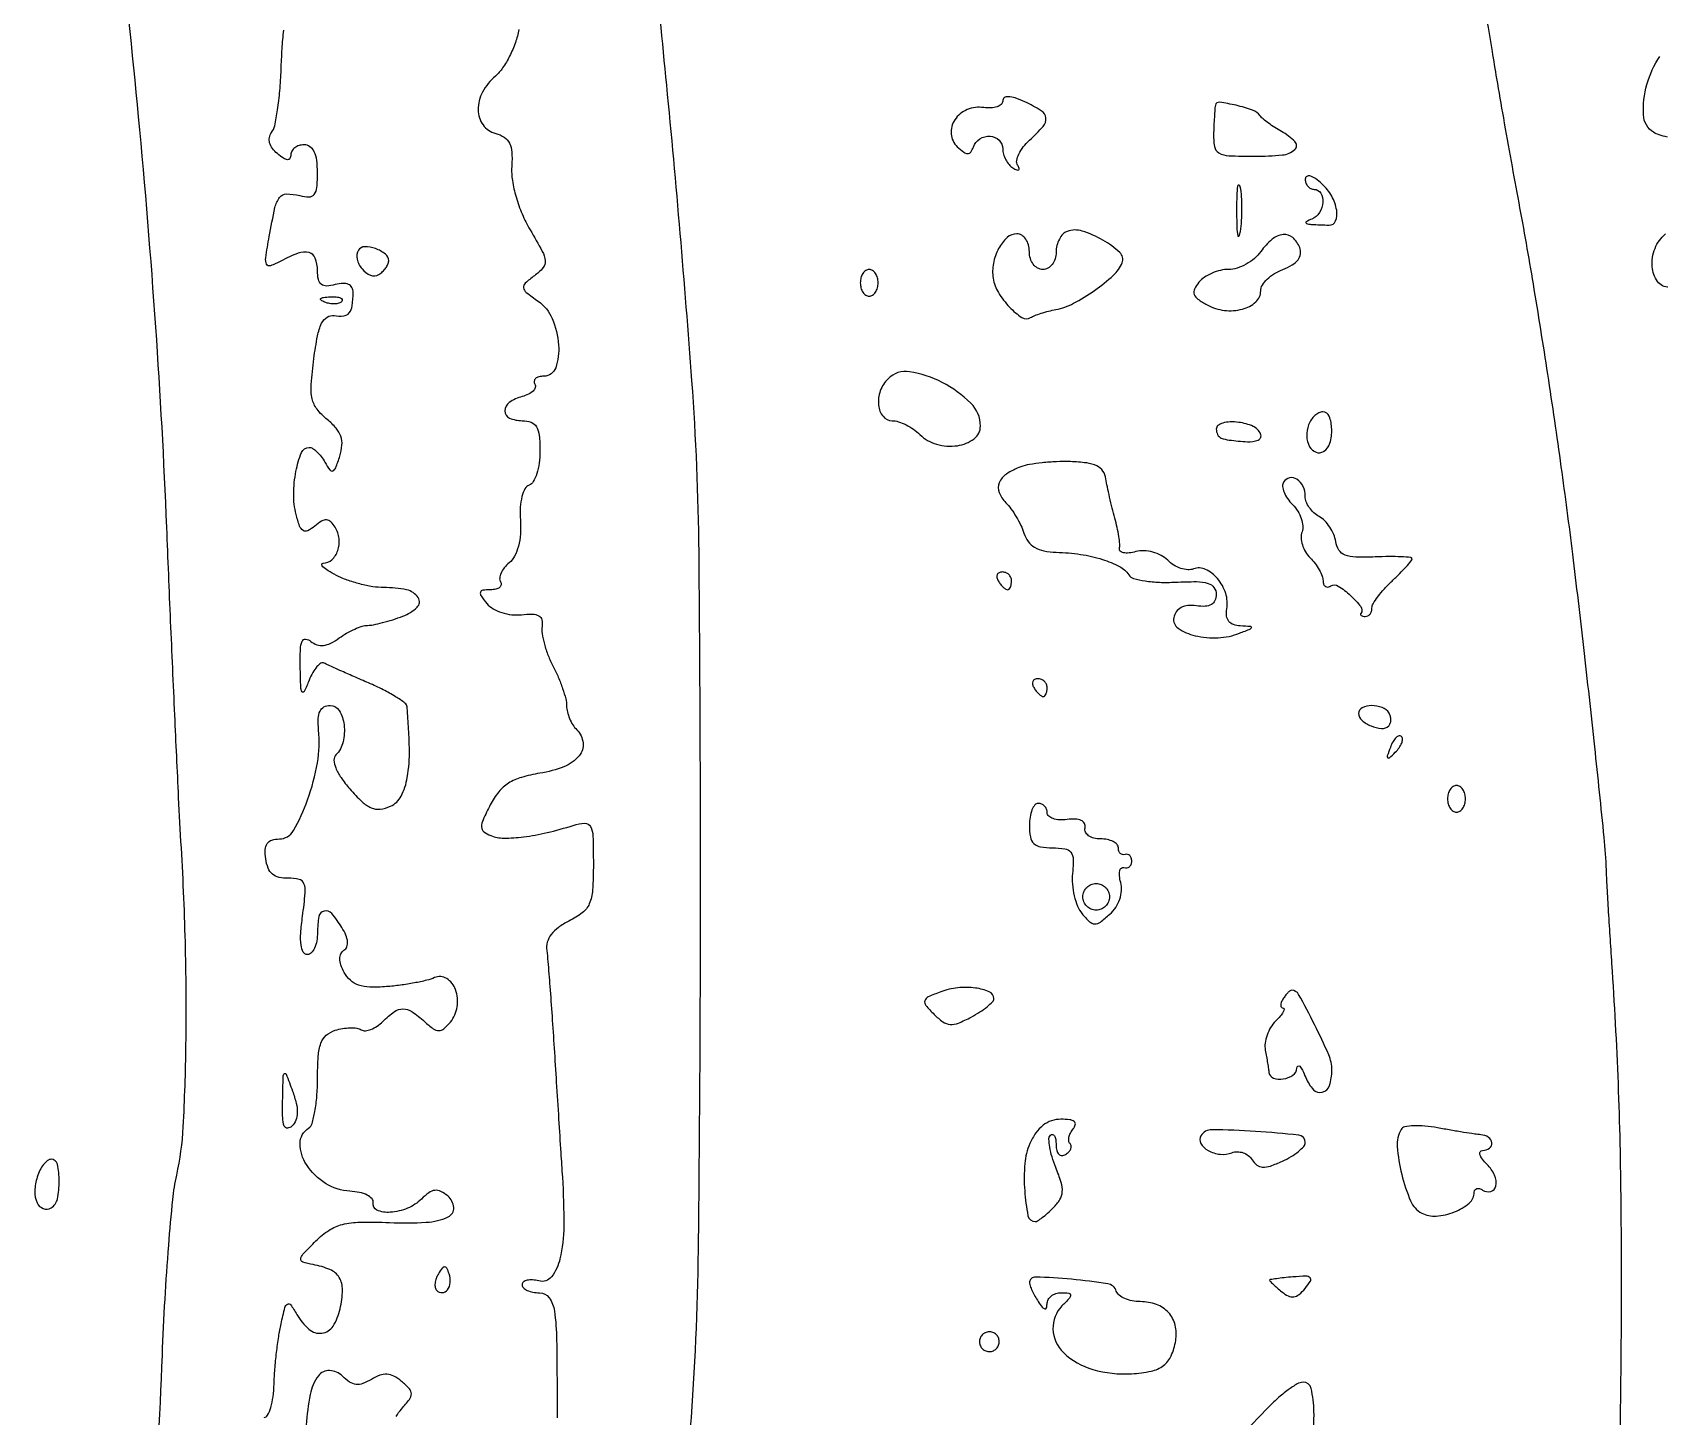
# Model space of a CAD drawing. Extents: x 0 to 5034, y 0 to 2560.
# Drawn here: x 1904 to 2086.8, y 1487.1 to 1642.6 of the extents above; entities that cross this region are included whole.
import ezdxf

# ---------------------------------------------------------------- set-up
doc = ezdxf.new("R2010")
doc.units = 0

msp = doc.modelspace()

# ---------------------------------------------------------------- linework, layer by layer
for points in [[(1913.51562, 1655.073649, -0.006388), (1915.862604, 1633.153025, -0.006203), (1917.79318, 1609.511379, -0.007224), (1919.024124, 1587, 0.000665), (1919.46159, 1576.467188, 0.000659), (1919.928251, 1565.90625, 0.000646), (1920.360594, 1556.668904, 0.002568), (1920.662448, 1551, -0.008496), (1921.129203, 1539.716133, -0.009609), (1921.18483, 1528.877339, -0.009517), (1920.878973, 1519.645898, -0.041179), (1920.144273, 1514.215056, 0.029092), (1919.706929, 1511.480889, 0.005205), (1919.242091, 1506.331923, 0.005606), (1918.827421, 1500.279952, 0.005037), (1918.531257, 1494, -0.008784), (1917.370693, 1472.77293, -0.006511)], [(2065.020261, 1654.811534, -0.024439), (2067.994582, 1640.5, 0.003404), (2068.49529, 1637.452577, 0.001158), (2069.263227, 1633.03125, 0.001151), (2070.134038, 1628.151374, 0.001325), (2070.987862, 1623.5, -0.004689), (2072.600233, 1614.370835, -0.003437), (2074.224335, 1604.214132, -0.003387), (2075.739942, 1593.828745, -0.00402), (2077.025919, 1584, -0.002184), (2078.263965, 1573.529183, -0.001796), (2079.496545, 1562.341553, -0.001172), (2080.556721, 1552.164205, -0.016485), (2080.808063, 1548.5, 0.004716), (2080.881383, 1546.870002, 0.001144), (2081.034094, 1544.178125, 0.001173), (2081.223557, 1541.091406, 0.001167), (2081.427831, 1538, -0.01498), (2082.463547, 1511.012086, -0.007936), (2082.213434, 1477.529705, -0.007929)], [(1976.590143, 1468.722776, 0.003654), (1978.01536, 1487, 0.01499), (1978.829505, 1507.074029, 0.002506), (1979.043329, 1545.634412, 0.002441), (1978.875639, 1584.201099, 0.016053), (1978.07749, 1603.5, 0.002906), (1976.763117, 1620.050305, 0.002845), (1975.247722, 1636.702451, 0.002935), (1973.72433, 1651.539965, 0.00803)], [(1930, 1487, 0.280787), (1930.394177, 1487.240305, 0.046539), (1930.741005, 1488.101562, 0.039443), (1931.000461, 1489.313059, 0.025152), (1931.118315, 1490.75, -0.012458), (1931.211822, 1492.404586, -0.008495), (1931.396848, 1494.279687, -0.008565), (1931.637177, 1496.083203, -0.017035), (1931.90037, 1497.5, -0.007564), (1932.335892, 1499.33633, -0.19667), (1932.632495, 1499.737725, -0.397868), (1932.985609, 1499.661981, -0.020206), (1933.669668, 1498.575132, 0.082284), (1935.03801, 1496.902096, 0.215166), (1936.489283, 1496.457645, 0.223273), (1937.743069, 1497.254274, 0.087528), (1938.543017, 1499.195855, 0.046555), (1938.806236, 1501.322251, 0.145504), (1938.441103, 1502.701126, 0.156225), (1937.403669, 1503.598268, 0.056226), (1935.511484, 1504.164419, -0.028131), (1934.34258, 1504.443836, -0.364648), (1934.114637, 1504.79131, -0.161169), (1934.363903, 1505.323077, -0.006868), (1935.829445, 1506.829445, -0.052152), (1937.307661, 1508.027729, -0.083262), (1938.79495, 1508.675632, -0.057447), (1940.781769, 1508.935239, -0.013989), (1944.092808, 1508.892808, 0.023699), (1948.221598, 1508.920054, 0.093568), (1950.678719, 1509.522862, 0.311083), (1951.310186, 1510.575265, 0.206701), (1950.648328, 1511.876899, 0.057431), (1949.859307, 1512.391574, 0.145511), (1949.19175, 1512.509092, 0.12821), (1948.513747, 1512.246302, 0.040172), (1947.677375, 1511.534517, -0.099636), (1946.127113, 1510.50374, -0.078376), (1944.159749, 1510.039497, -0.119875), (1942.683272, 1510.282789, -0.3615), (1942.25, 1511.125061, 0.248536), (1942.128392, 1511.566965, 0.089344), (1941.58696, 1511.967428, 0.062422), (1940.718605, 1512.268687, 0.038117), (1939.641778, 1512.41282, -0.126442), (1936.914071, 1513.281803, -0.108165), (1934.755107, 1515.398248, -0.144994), (1934.041585, 1517.773097, -0.260971), (1935, 1519.5, 0.186616), (1935.389795, 1520.014634, 0.024786), (1935.70625, 1521.368105, 0.025949), (1935.926987, 1523.079995, 0.01909), (1936, 1524.991629, -0.015524), (1936.080375, 1527.57975, -0.071351), (1936.384551, 1529.045992, -0.126598), (1936.989123, 1529.931843, -0.103553), (1937.991051, 1530.49716, -0.035816), (1938.821472, 1530.696623, -0.036065), (1939.669928, 1530.774928, -0.03848), (1940.415919, 1530.732369, -0.105303), (1940.910432, 1530.555356, 0.162729), (1941.376175, 1530.445842, 0.068797), (1942.009389, 1530.593478, 0.057899), (1942.701868, 1530.955847, 0.04694), (1943.347952, 1531.490809, -0.039226), (1944.637893, 1532.59281, -0.159329), (1945.607787, 1532.90625, -0.150397), (1946.609057, 1532.594344, -0.033769), (1948.027877, 1531.474772, 0.02553), (1949.017234, 1530.667301, 0.155481), (1949.635281, 1530.45907, 0.186135), (1950.198239, 1530.665572, 0.03963), (1950.939236, 1531.426784, 0.137139), (1951.701465, 1533.13296, 0.123154), (1951.512498, 1535.064794, 0.166803), (1950.518011, 1536.311981, 0.250156), (1949.159658, 1536.416563, -0.043578), (1948.273193, 1536.116576, -0.013293), (1946.887622, 1535.817446, -0.013198), (1945.31092, 1535.563567, -0.014053), (1943.75565, 1535.399425, -0.026064), (1941.883011, 1535.35273, -0.07429), (1940.602328, 1535.579817, -0.103176), (1939.692989, 1536.111912, -0.086301), (1939.002946, 1536.994495, -0.038289), (1938.627547, 1537.846865, -0.082141), (1938.503259, 1538.552282, -0.116597), (1938.626318, 1539.098335, -0.141793), (1938.976817, 1539.485672, 0.163974), (1939.30093, 1539.876648, 0.115441), (1939.379699, 1540.44696, 0.078819), (1939.192141, 1541.181712, 0.037769), (1938.738975, 1542.04636, 0.037798), (1937.593566, 1543.60482, 0.270932), (1936.745016, 1543.897622, 0.308609), (1936.159307, 1543.299881, 0.044169), (1936, 1541.5, -0.043492), (1935.916596, 1540.542955, -0.06324), (1935.666322, 1539.734375, -0.082921), (1935.298293, 1539.187019, -0.206196), (1934.864076, 1539, -0.279138), (1934.404784, 1539.27808, -0.089493), (1934.156395, 1540.071356, -0.048969), (1934.120533, 1541.39549, -0.01636), (1934.320927, 1543.324765, 0.010535), (1934.62232, 1545.930635, 0.114759), (1934.481661, 1546.97059, 0.250042), (1933.925471, 1547.456248, 0.065502), (1932.706851, 1547.574765, -0.065197), (1931.683251, 1547.673689, -0.121668), (1930.944621, 1548.047681, -0.119216), (1930.455597, 1548.728869, -0.061138), (1930.180449, 1549.75, -0.046033), (1930.128371, 1550.8103, -0.139587), (1930.353616, 1551.489303, -0.169092), (1930.868563, 1551.871179, -0.075915), (1931.712134, 1552, 0.270792), (1933.304335, 1552.930544, 0.041855), (1934.888623, 1556.391055, 0.04349), (1935.990022, 1560.552237, 0.067936), (1936.1238, 1564.25, -0.03295), (1936.080882, 1565.52592, -0.102756), (1936.281699, 1566.35716, -0.161464), (1936.729865, 1566.826799, -0.122768), (1937.424634, 1567, -0.265701), (1938.44726, 1566.415295, -0.104454), (1938.98259, 1564.820413, -0.087683), (1938.868509, 1562.896697, -0.136041), (1938.069564, 1561.45, 0.213245), (1937.851289, 1560.860824, 0.080634), (1938.052809, 1559.985661, 0.054998), (1938.648791, 1558.887232, 0.026692), (1939.62989, 1557.624104, 0.023438), (1941.008283, 1556.175665, 0.090465), (1942.040517, 1555.495144, 0.131171), (1943.031679, 1555.353878, 0.075246), (1944.203183, 1555.677459, 0.171316), (1945.401988, 1556.81467, 0.076829), (1946.092438, 1558.90471, 0.047017), (1946.323099, 1562.114192, 0.015447), (1946.071429, 1566.84831, 0.21773), (1945.832957, 1567.271881, 0.018598), (1944.772545, 1567.985063, 0.021917), (1943.383399, 1568.764005, 0.015146), (1941.75, 1569.526864, -0.001493), (1940.067491, 1570.257394, -0.00193), (1938.52776, 1570.938499, -0.001459), (1937.241228, 1571.518058, -0.017119), (1936.748756, 1571.762302, 0.271871), (1936.393333, 1571.749405, 0.071382), (1935.943425, 1571.362932, 0.05228), (1935.475043, 1570.698609, 0.032122), (1935.062142, 1569.833748, -0.01386), (1934.51051, 1568.560777, -0.589018), (1934.273494, 1568.544265, -0.137093), (1934.11836, 1569.040057, -0.003599), (1934.063386, 1571.372445, -0.012374), (1934.079644, 1573.312487, -0.091357), (1934.276558, 1574.21276, -0.328368), (1934.669729, 1574.447745, -0.150336), (1935.252835, 1574.205129, 0.09123), (1935.938799, 1573.820737, 0.112111), (1936.666984, 1573.743611, 0.08884), (1937.484289, 1573.991945, 0.039815), (1938.443964, 1574.582684, -0.027199), (1939.277396, 1575.12514, -0.025899), (1940.178243, 1575.583663, -0.026825), (1941.015854, 1575.904109, -0.078097), (1941.62603, 1576, 0.050481), (1942.281405, 1576.066337, 0.013421), (1943.305775, 1576.304666, 0.01347), (1944.462104, 1576.640145, 0.013503), (1945.59774, 1577.037161, 0.097671), (1947.191299, 1578.031908, 0.367194), (1947.315483, 1579.114527, 0.197073), (1946.015571, 1579.988707, 0.05076), (1943.448369, 1580.25, -0.040084), (1942.223967, 1580.348317, -0.022844), (1940.769728, 1580.652097, -0.022697), (1939.324644, 1581.094364, -0.034649), (1938.123369, 1581.618839, -0.016596), (1937.188226, 1582.146982, -0.050346), (1936.606374, 1582.587392, -0.212879), (1936.495387, 1582.847877, -0.407755), (1936.643011, 1582.993839, 0.187038), (1937.622242, 1583.379509, 0.126882), (1938.279802, 1584.397791, 0.108215), (1938.423004, 1585.751702, 0.111296), (1937.983695, 1587.026382, 0.058905), (1937.497369, 1587.638661, 0.183045), (1937.024021, 1587.849927, 0.151687), (1936.468574, 1587.712016, 0.037087), (1935.691369, 1587.158822, -0.054609), (1934.90368, 1586.638674, -0.264613), (1934.388302, 1586.660778, -0.170125), (1933.989557, 1587.160436, -0.022657), (1933.596101, 1588.473124, -0.0637), (1933.324082, 1590.754452, -0.045876), (1933.580967, 1593.308595, -0.046475), (1934.197754, 1595.415331, -0.307448), (1935.058718, 1596, -0.143819), (1935.446423, 1595.886126, -0.045567), (1935.926675, 1595.511525, -0.041192), (1936.413006, 1594.973478, -0.035618), (1936.831222, 1594.337106, 0.027287), (1937.382821, 1593.466539, 0.348347), (1937.730014, 1593.366302, 0.208892), (1938.048672, 1593.695192, 0.012602), (1938.507945, 1595.025032, 0.055948), (1938.75053, 1596.249698, 0.104692), (1938.625286, 1597.247601, 0.096731), (1938.094753, 1598.160719, 0.04276), (1937.085185, 1599.132105, -0.057215), (1935.947041, 1600.292232, -0.112221), (1935.401216, 1601.457611, -0.072652), (1935.288979, 1603.070683, -0.014077), (1935.592306, 1605.98431, -0.014066), (1936.002317, 1608.524743, -0.063968), (1936.466843, 1609.945957, -0.138977), (1937.075011, 1610.639571, -0.187806), (1937.884154, 1610.806517, 0.068388), (1938.942449, 1610.773428, 0.198126), (1939.574133, 1611.115647, 0.141544), (1939.909242, 1611.904081, 0.030179), (1940, 1613.40638, 0.121219), (1939.861786, 1613.968104, 0.169691), (1939.487449, 1614.318305, 0.120594), (1938.863891, 1614.429127, 0.047946), (1938, 1614.289749, -0.050807), (1937.017416, 1614.136971, -0.183395), (1936.42445, 1614.326936, -0.178606), (1936.097375, 1614.867031, -0.047795), (1936, 1615.883369, 0.088063), (1935.756501, 1617.255172, 0.247363), (1935.055064, 1617.888557, 0.153514), (1933.833561, 1617.821087, 0.032904), (1931.876551, 1616.933932, -0.03483), (1930.71233, 1616.411555, -0.387999), (1930.280175, 1616.588236, -0.149322), (1930.176581, 1617.292702, -0.007048), (1930.573631, 1619.683932, -0.00871), (1931.220663, 1622.941737, -0.106978), (1931.742239, 1624.089221, -0.239399), (1932.53748, 1624.484289, -0.061804), (1934.000996, 1624.289489, 0.06306), (1935.049526, 1624.152594, 0.233635), (1935.631583, 1624.437477, 0.144002), (1935.928941, 1625.202873, 0.021133), (1936, 1626.883369, 0.03136), (1935.912883, 1628.270969, 0.080968), (1935.629678, 1629.230561, 0.127551), (1935.154333, 1629.792285, 0.154913), (1934.5, 1630, 0.073201), (1933.926827, 1629.915635, 0.087756), (1933.440625, 1629.670282, 0.100549), (1933.115597, 1629.305595, 0.132654), (1933, 1628.877555, -0.125715), (1932.896336, 1628.471771, -0.297887), (1932.63361, 1628.33112, -0.12687), (1932.181348, 1628.491051, -0.025113), (1931.487669, 1629.010234, -0.059458), (1930.92655, 1629.601439, -0.093999), (1930.621545, 1630.22793, -0.113119), (1930.596963, 1630.836947, -0.119291), (1930.842245, 1631.382679, 0.113451), (1931.19203, 1632.137539, 0.014336), (1931.514583, 1633.917, 0.01623), (1931.771947, 1636.084398, 0.01283), (1931.913697, 1638.441151, -0.007316), (1932.028281, 1640.775498, -0.009997), (1932.204229, 1642.873439, -0.007142)], [(1958.626077, 1642.968548, -0.040037), (1958.236442, 1641.49116, -0.031842), (1957.591585, 1639.972511, -0.032809), (1956.806663, 1638.635353, -0.066671), (1955.995687, 1637.728335, 0.092261), (1954.548756, 1635.934268, 0.125387), (1954.045854, 1633.924755, 0.15904), (1954.601032, 1632.247685, 0.17163), (1956.023065, 1631.283717, -0.080626), (1956.993967, 1630.853997, -0.136806), (1957.576677, 1630.191332, -0.09942), (1957.841071, 1629.160921, -0.030066), (1957.829497, 1627.537996, 0.056028), (1957.899036, 1625.98314, 0.031715), (1958.311108, 1624.140761, 0.030177), (1958.995071, 1622.230261, 0.032242), (1959.891448, 1620.459408, -0.009277), (1961.263571, 1618.032031, -0.100848), (1961.588608, 1616.96205, -0.203392), (1961.339281, 1616.176694, -0.057741), (1960.378535, 1615.287524, 0.02533), (1959.348016, 1614.450733, 0.250673), (1959.164649, 1613.943526, 0.191524), (1959.465537, 1613.421391, 0.014635), (1960.793519, 1612.432071, -0.141313), (1962.370387, 1610.478173, -0.080577), (1963.08963, 1607.506193, -0.101483), (1962.766687, 1604.949321, -0.321123), (1961.440983, 1604, 0.057279), (1960.88311, 1603.935881, 0.123316), (1960.500835, 1603.739646, 0.190626), (1960.351835, 1603.449499, 0.164268), (1960.429736, 1603.11369, -0.21724), (1960.477599, 1602.735052, -0.124503), (1960.232402, 1602.334963, -0.082294), (1959.710675, 1601.971073, -0.047293), (1958.988753, 1601.70731, 0.08714), (1957.549023, 1601.047683, 0.247763), (1957.053758, 1600.100051, 0.296777), (1957.581241, 1599.296954, 0.103531), (1959, 1599, -0.0866), (1959.998594, 1598.825737, -0.175693), (1960.603659, 1598.322917, -0.10922), (1960.916356, 1597.353456, -0.023613), (1961, 1595.583333, -0.033345), (1960.910686, 1594.245604, -0.043722), (1960.642692, 1593.05121, -0.050324), (1960.25203, 1592.149101, -0.18709), (1959.783634, 1591.761211, 0.192845), (1959.310638, 1591.360573, 0.061036), (1958.974036, 1590.479954, 0.048033), (1958.793882, 1589.264805, 0.029618), (1958.805491, 1587.818463, -0.034481), (1958.802872, 1586.268976, -0.047284), (1958.573841, 1584.894588, -0.05515), (1958.143081, 1583.783365, -0.099848), (1957.532868, 1583.027278, 0.050029), (1956.995426, 1582.481932, 0.063946), (1956.626809, 1581.881251, 0.077895), (1956.472915, 1581.319101, 0.167879), (1956.570027, 1580.886693, -0.181815), (1956.635918, 1580.551101, -0.18743), (1956.463128, 1580.260466, -0.113978), (1956.041889, 1580.063761, -0.052523), (1955.436572, 1580, 0.032299), (1954.572041, 1579.944095, 0.307179), (1954.308831, 1579.710804, 0.220095), (1954.38404, 1579.306139, 0.018923), (1955.041558, 1578.449926, 0.089272), (1955.725733, 1577.873653, 0.052471), (1956.706708, 1577.439006, 0.04995), (1957.822644, 1577.198331, 0.057092), (1958.914002, 1577.199926, -0.030832), (1960.149736, 1577.266568, -0.127242), (1960.867075, 1577.075055, -0.207072), (1961.208778, 1576.624078, -0.100651), (1961.237809, 1575.887805, 0.081001), (1961.238159, 1575.072267, 0.026906), (1961.495033, 1573.9009, 0.025977), (1961.924549, 1572.611777, 0.026794), (1962.481648, 1571.387805, -0.019394), (1963.058569, 1570.168452, -0.018685), (1963.547092, 1568.89298, -0.018986), (1963.892183, 1567.738437, -0.062206), (1963.993839, 1566.95, 0.060611), (1964.078855, 1566.27369, 0.038858), (1964.330945, 1565.522558, 0.038696), (1964.698568, 1564.814402, 0.057366), (1965.132783, 1564.267217, -0.17046), (1965.841115, 1562.792295, -0.206096), (1965.396169, 1561.335624, -0.124153), (1963.695704, 1560.119591, -0.053851), (1960.994213, 1559.383084, 0.030915), (1958.916839, 1558.917727, 0.070913), (1957.458489, 1558.259858, 0.081044), (1956.361352, 1557.283734, 0.051223), (1955.420975, 1555.847182, 0.012842), (1954.60131, 1554.157115, 0.110973), (1954.432031, 1553.342326, 0.22677), (1954.696326, 1552.811813, 0.074185), (1955.477302, 1552.370336, 0.091753), (1956.953696, 1552.096467, 0.031037), (1959.144618, 1552.231672, 0.027143), (1961.792851, 1552.707992, 0.018373), (1964.75, 1553.523142, -0.063482), (1966.04527, 1553.757397, -0.29454), (1966.67395, 1553.396809, -0.112097), (1966.951657, 1552.326651, -0.00766), (1967, 1549.171197, -0.015419), (1966.909657, 1546.242289, -0.086123), (1966.547657, 1544.720202, -0.127418), (1965.759558, 1543.702198, -0.050805), (1964.25, 1542.762039, 0.042492), (1963.069933, 1542.053982, 0.075099), (1962.2605, 1541.260765, 0.092419), (1961.828339, 1540.391313, 0.102705), (1961.760725, 1539.457473, -0.012741), (1961.891762, 1538.236764, -0.001402), (1962.112874, 1535.431258, -0.001712), (1962.355315, 1532.089529, -0.001383), (1962.593405, 1528.5, 0.000016), (1962.838117, 1524.651265, 0.000013), (1963.100513, 1520.528125, 0.000013), (1963.342417, 1516.730075, 0.000034), (1963.516558, 1514, -0.017475), (1963.675251, 1508.495482, -0.05418), (1963.251755, 1504.809044, -0.110917), (1962.299, 1502.803831, -0.29898), (1960.873057, 1502.322945, 0.043915), (1960.15551, 1502.444644, 0.074907), (1959.55021, 1502.402628, 0.112331), (1959.148636, 1502.212317, 0.230062), (1959, 1501.90638, 0.202744), (1959.146476, 1501.559995, 0.084181), (1959.573365, 1501.266249, 0.064319), (1960.204711, 1501.066603, 0.044482), (1960.951879, 1501, -0.244267), (1962.034141, 1500.43773, -0.118576), (1962.623133, 1498.947728, -0.032037), (1962.872302, 1495.69019, -0.002499), (1962.935943, 1486.960913, -0.005833)], [(2087.70038, 1630.877293, -0.02179), (2086.761814, 1631.127659, -0.06241), (2086.149053, 1631.40788, -0.248141), (2085.004981, 1633.357071, -0.079651), (2085.401391, 1636.799303, -0.079771), (2086.853066, 1639.941135, -0.249694)], [(2087.889873, 1614, -0.237719), (2086.591609, 1614.654213, -0.143583), (2085.984466, 1616.307048, -0.111999), (2086.30919, 1618.368299, -0.125338), (2087.48899, 1619.990862, 0.055531)], [(2066.39108, 1339.404517, -0.000002), (2065.006241, 1333.029467, -0.000002), (2063.623418, 1326.663945, -0.000004)], [(2322.927894, 1251.294968, 0.000022), (2409.49966, 1250.401181, 0.000401)], [(1944.841817, 1487.08635, -0.060234), (1945.443111, 1487.937138, 0.02185), (1946.340608, 1489.020437, 0.163402), (1946.550289, 1489.644309, 0.19035), (1946.324268, 1490.216989, 0.031502), (1945.444027, 1491.046453, 0.050851), (1944.576996, 1491.628373, 0.106523), (1943.799618, 1491.849597, 0.106086), (1942.998006, 1491.731412, 0.050163), (1942.055923, 1491.266997, -0.049452), (1941.110933, 1490.799481, -0.118264), (1940.339675, 1490.702438, -0.118988), (1939.611312, 1490.965946, -0.050394), (1938.801222, 1491.62735, 0.186214), (1937.363292, 1492.264644, 0.250696), (1936.099293, 1491.666035, 0.110929), (1935.173051, 1489.571039, 0.034511), (1934.736879, 1486.136908, -0.037429)]]:
    msp.add_lwpolyline(points, format="xyb")
for points in [[(2013, 1634.915703, -0.212074), (2012.834531, 1634.543128, -0.101675), (2012.374322, 1634.272103, -0.072712), (2011.685576, 1634.143632, -0.046304), (2010.870033, 1634.187142, 0.135944), (2009.021064, 1633.955954, 0.146801), (2007.618378, 1632.807339, 0.17088), (2007.204315, 1631.216601, 0.184569), (2007.897476, 1629.777524, 0.026326), (2008.615389, 1629.1676, 0.160459), (2009.06945, 1629.010344, 0.248213), (2009.412863, 1629.185389, 0.065434), (2009.708333, 1629.75, -0.163827), (2010.442596, 1630.665063, -0.158244), (2011.592047, 1630.965838, -0.180597), (2012.592827, 1630.524551, -0.202231), (2013, 1629.559017, 0.070406), (2013.085489, 1628.954911, 0.052739), (2013.339137, 1628.331725, 0.05336), (2013.712731, 1627.783928, 0.078175), (2014.154508, 1627.404508, 0.030694), (2014.582983, 1627.17475, 0.245149), (2014.799844, 1627.185598, 0.366784), (2014.857379, 1627.349866, 0.046879), (2014.67809, 1627.711845, -0.184766), (2014.578984, 1628.232317, -0.067448), (2014.81307, 1628.95824, -0.055353), (2015.313634, 1629.761594, -0.041877), (2016.023581, 1630.521341, 0.027676), (2017.559708, 1632.074472, 0.214662), (2017.855513, 1633.025174, 0.228128), (2017.333197, 1633.840351, 0.031224), (2015.5, 1634.818046, 0.022011), (2014.387662, 1635.266864, 0.075255), (2013.623586, 1635.413232, 0.170364), (2013.182657, 1635.277588, 0.238066)], [(2036.9, 1634.442582, 0.036599), (2036.856095, 1634.150201, 0.002789), (2036.8, 1633.353669, 0.003824), (2036.745598, 1632.401651, 0.002904), (2036.7, 1631.357143, 0.050695), (2036.79755, 1629.822564, 0.224808), (2037.299712, 1629.099544, 0.119982), (2038.40789, 1628.777688, 0.01096), (2041.3, 1628.714286, 0.023274), (2044.440907, 1628.860567, 0.16415), (2045.818658, 1629.473318, 0.425271), (2045.838867, 1630.362638, 0.072267), (2044.327221, 1631.5, -0.017194), (2043.585635, 1631.93964, -0.01668), (2042.868282, 1632.433444, -0.016847), (2042.267352, 1632.909461, -0.057348), (2041.926505, 1633.273426, 0.148834), (2041.083197, 1633.897719, 0.028314), (2039.229152, 1634.441204, 0.024344), (2037.380325, 1634.777362, 0.387794)], [(2039.286014, 1622.5, 0.006817), (2039.315278, 1620.711719, 0.040183), (2039.418418, 1619.780601, 0.720633), (2039.561388, 1619.761725, 0.075924), (2039.717581, 1620.26375, 0.022548), (2039.846293, 1621.485188, 0.015659), (2039.885962, 1622.872547, 0.015827), (2039.839977, 1624.209518, 0.031163), (2039.703931, 1625.26375, 0.248898), (2039.549185, 1625.455688, 0.49082), (2039.403147, 1625.374351, 0.030832), (2039.307632, 1624.29708, 0.00738)], [(2047, 1626.154988, 0.085274), (2047.075772, 1625.713934, 0.093604), (2047.29375, 1625.339278, 0.100386), (2047.618549, 1625.088709, 0.114747), (2048, 1625, -0.266094), (2048.733868, 1624.579683, -0.152487), (2048.971334, 1623.555724, -0.118456), (2048.593481, 1622.378475, -0.161605), (2047.75, 1621.662281, 0.037327), (2047.11477, 1621.349021, 0.636314), (2047.131506, 1621.174048, 0.072663), (2047.67865, 1621.064857, 0.002982), (2049.687328, 1620.972506, 0.319487), (2050.408809, 1621.443647, 0.13643), (2050.533325, 1622.652503, 0.085498), (2049.971294, 1624.245766, 0.081561), (2048.901811, 1625.58886, 0.028157), (2048.137177, 1626.20626, 0.083604), (2047.534192, 1626.502119, 0.213543), (2047.166721, 1626.453538, 0.260298)], [(2020.25, 1620.279461, 0.118659), (2019.771803, 1619.966828, 0.06734), (2019.367188, 1619.401363, 0.06122), (2019.093168, 1618.682793, 0.060581), (2019, 1617.916667, -0.076722), (2018.886976, 1617.184424, -0.089679), (2018.559375, 1616.563021, -0.100762), (2018.07205, 1616.14761, -0.12694), (2017.5, 1616, -0.130775), (2016.924246, 1616.153209, -0.10214), (2016.4375, 1616.583333, -0.08892), (2016.111864, 1617.230589, -0.072314), (2016, 1618, 0.067898), (2015.895707, 1618.764468, 0.0845), (2015.590803, 1619.4125, 0.09971), (2015.1382, 1619.845839, 0.14217), (2014.606989, 1620, 0.185718), (2013.500714, 1619.57441, 0.086495), (2012.538815, 1618.344516, 0.076206), (2011.951943, 1616.68043, 0.087917), (2011.932535, 1615, 0.095036), (2012.521495, 1613.403098, 0.054243), (2013.772163, 1611.76208, 0.057087), (2015.166411, 1610.594499, 0.292073), (2016.129888, 1610.580275, -0.045993), (2016.594108, 1610.811229, -0.014674), (2017.322086, 1611.069059, -0.014506), (2018.154036, 1611.31012, -0.015693), (2018.977134, 1611.495596, 0.073814), (2020.955103, 1612.189972, 0.032221), (2023.333407, 1613.646144, 0.031172), (2025.439691, 1615.336009, 0.11147), (2026.42309, 1616.742114, 0.313792), (2026.163376, 1617.904405, 0.055678), (2024.261453, 1619.295768, 0.053712), (2021.945033, 1620.31091, 0.163565)], [(2042, 1618, -0.062136), (2041.289046, 1617.234751, -0.047724), (2040.348369, 1616.5875, -0.048824), (2039.333108, 1616.146566, -0.078198), (2038.401685, 1616, 0.057557), (2037.488777, 1615.894562, 0.04358), (2036.529764, 1615.579861, 0.044563), (2035.66979, 1615.117564, 0.074074), (2035.057878, 1614.569739, 0.060831), (2034.559555, 1613.794355, 0.201059), (2034.528125, 1613.200446, 0.153087), (2034.941094, 1612.65469, 0.031964), (2035.973206, 1612.01434, 0.09292), (2037.915838, 1611.400429, 0.094488), (2039.936867, 1611.53733, 0.118427), (2041.439411, 1612.342259, 0.213988), (2042, 1613.592139, -0.140344), (2042.179464, 1614.218915, -0.061104), (2042.728764, 1614.898477, -0.053697), (2043.53186, 1615.523901, -0.047798), (2044.4809, 1615.992738, 0.042579), (2045.533709, 1616.499264, 0.096389), (2046.192317, 1617.083607, 0.132882), (2046.462114, 1617.74244, 0.123337), (2046.373911, 1618.467987, 0.122301), (2045.59365, 1619.584841, 0.209014), (2044.527323, 1619.921138, 0.150729), (2043.276713, 1619.383826, 0.060392)], [(1940.598008, 1618.15858, 0.201697), (1940.441329, 1617.159267, 0.114471), (1941.005503, 1616.04994, 0.122857), (1941.966627, 1615.352292, 0.238621), (1942.888197, 1615.430902, 0.049254), (1943.313504, 1615.755568, 0.047334), (1943.673408, 1616.161175, 0.051076), (1943.919942, 1616.582804, 0.107169), (1944, 1616.952028, 0.230399), (1943.624228, 1617.724222, 0.081225), (1942.515848, 1618.333933, 0.083886), (1941.299679, 1618.547006, 0.261551)], [(1997, 1614.5, 0.064853), (1997.074694, 1613.926543, 0.082425), (1997.29375, 1613.440625, 0.098894), (1997.618646, 1613.115568, 0.148195), (1998, 1613, 0.148195), (1998.381354, 1613.115568, 0.098894), (1998.70625, 1613.440625, 0.082425), (1998.925306, 1613.926543, 0.064853), (1999, 1614.5, 0.064853), (1998.925306, 1615.073457, 0.082425), (1998.70625, 1615.559375, 0.098894), (1998.381354, 1615.884432, 0.148195), (1998, 1616, 0.148195), (1997.618646, 1615.884432, 0.098894), (1997.29375, 1615.559375, 0.082425), (1997.074694, 1615.073457, 0.064853)], [(1938.729167, 1612.395833, -0.126455), (1938.402231, 1612.202593, -0.060344), (1937.916927, 1612.123424, -0.05415), (1937.359369, 1612.160852, -0.051402), (1936.8125, 1612.316886, -0.054073), (1936.395823, 1612.538436, -0.470617), (1936.37858, 1612.720685, -0.168741), (1936.670344, 1612.862007, -0.018894), (1937.416667, 1612.921053, -0.028489), (1938.112848, 1612.910055, -0.077125), (1938.592839, 1612.799335, -0.208169), (1938.77538, 1612.614691, -0.296942)], [(2000.119558, 1603.719558, 0.110274), (1999.248946, 1602.348455, 0.110833), (1999.046308, 1600.739863, 0.145222), (1999.550198, 1599.492359, 0.228478), (2000.571429, 1599, -0.07732), (2001.28531, 1598.888942, -0.038215), (2002.137823, 1598.543427, -0.036757), (2002.986488, 1598.04054, -0.044275), (2003.697148, 1597.445709, 0.128675), (2005.569212, 1596.350208, 0.103299), (2007.905911, 1596.191908, 0.126246), (2009.782245, 1596.961845, 0.236846), (2010.5, 1598.392079, 0.200436), (2009.422077, 1600.973004, 0.076491), (2006.204212, 1603.303729, 0.079049), (2002.539155, 1604.503661, 0.240488)], [(2047.380002, 1598.547887, 0.100184), (2047.163248, 1597.259729, 0.120341), (2047.49314, 1596.07935, 0.176755), (2048.21606, 1595.45943, 0.232172), (2049.069098, 1595.542705, 0.186684), (2049.76998, 1596.468308, 0.075524), (2049.975846, 1598.065033, 0.085728), (2049.694532, 1599.500073, 0.31103), (2048.968615, 1600, 0.120935), (2048.532835, 1599.893033, 0.064874), (2048.076514, 1599.573442, 0.058696), (2047.669859, 1599.103191, 0.057397)], [(2037, 1598.066422, 0.119629), (2037.153032, 1597.435967, 0.177808), (2037.567274, 1597.055744, 0.069148), (2038.447789, 1596.82848, 0.007844), (2040.5, 1596.625, 0.125287), (2041.721121, 1596.829758, 0.414473), (2041.986537, 1597.514989, 0.185376), (2041.13941, 1598.366379, 0.074374), (2039.531089, 1598.816422, 0.039814), (2038.561617, 1598.859867, 0.063402), (2037.743507, 1598.726634, 0.088849), (2037.19185, 1598.449661, 0.236322)], [(2015.037907, 1593.820078, 0.056305), (2013.427023, 1593.006566, 0.150223), (2012.614152, 1592.026554, 0.19484), (2012.603927, 1590.935165, 0.102838), (2013.358877, 1589.78398, -0.040133), (2013.933774, 1589.108564, -0.022695), (2014.522855, 1588.208595, -0.022535), (2015.037814, 1587.241114, -0.034197), (2015.38733, 1586.354993, 0.083314), (2015.863564, 1585.425703, 0.100194), (2016.593106, 1584.771171, 0.083763), (2017.628385, 1584.376283, 0.042234), (2019.021008, 1584.218466, -0.030124), (2021.745466, 1583.976296, -0.038385), (2024.203254, 1583.412176, -0.04323), (2026.137067, 1582.620089, -0.13216), (2027.176844, 1581.67457, 0.183722), (2027.711762, 1581.278492, 0.029806), (2028.99823, 1580.998402, 0.029504), (2030.626116, 1580.841993, 0.022132), (2032.426844, 1580.855429, -0.013984), (2034.786096, 1580.911477, -0.071948), (2036.076195, 1580.719319, -0.160487), (2036.743718, 1580.253004, -0.16209), (2037, 1579.483219, -0.104208), (2036.855476, 1578.797306, -0.158322), (2036.452833, 1578.346813, -0.119905), (2035.765635, 1578.142703, -0.047466), (2034.77465, 1578.187142, 0.05543), (2033.805633, 1578.21518, 0.098994), (2033.042225, 1577.996348, 0.119106), (2032.513584, 1577.538641, 0.106239), (2032.224599, 1576.870845, 0.301993), (2032.717648, 1575.670825, 0.090798), (2034.617644, 1574.837586, 0.070596), (2037.203044, 1574.601055, 0.081321), (2039.62193, 1575.121704, 0.003164), (2040.841291, 1575.609612, 0.283043), (2040.951644, 1575.760269, 0.421333), (2040.852227, 1575.87431, 0.004384), (2039.687142, 1575.929715, -0.07765), (2038.924333, 1576.079379, -0.140412), (2038.413193, 1576.450285, -0.136828), (2038.167934, 1577.043397, -0.072113), (2038.187083, 1577.846376, 0.120494), (2038.061347, 1579.589399, 0.095585), (2037.149312, 1581.249257, 0.109438), (2035.80449, 1582.292474, 0.204836), (2034.452586, 1582.343432, -0.110905), (2033.805315, 1582.248583, -0.061715), (2033.01999, 1582.406697, -0.056947), (2032.224293, 1582.777149, -0.059044), (2031.54329, 1583.313853, 0.073802), (2030.807652, 1583.859354, 0.056426), (2029.875395, 1584.229539, 0.056446), (2028.884367, 1584.381838, 0.074007), (2027.975001, 1584.283212, -0.036067), (2027.199311, 1584.139112, -0.07325), (2026.580696, 1584.160565, -0.132742), (2026.215245, 1584.334779, -0.280315), (2026.121448, 1584.622231, 0.079196), (2026.157752, 1585.117778, 0.016157), (2026.054568, 1585.993808, 0.016647), (2025.865771, 1587.014809, 0.014942), (2025.603614, 1588.058817, -0.007628), (2025.306464, 1589.172925, -0.00575), (2025.012742, 1590.405746, -0.005815), (2024.763419, 1591.571141, -0.013351), (2024.609465, 1592.455129, 0.114344), (2024.266655, 1593.330064, 0.130292), (2023.586252, 1593.915536, 0.081791), (2022.437361, 1594.256134, 0.024311), (2020.605468, 1594.396312, 0.017159), (2019.041292, 1594.386058, 0.015567), (2017.429594, 1594.269814, 0.015803), (2015.994212, 1594.07524, 0.04724)], [(2044.559907, 1592.096932, 0.169402), (2044.454713, 1591.621962, 0.06676), (2044.623346, 1590.964243, 0.055923), (2045.016001, 1590.238675, 0.044437), (2045.587936, 1589.554921, -0.05726), (2046.16098, 1588.833102, -0.056242), (2046.559474, 1587.995883, -0.061316), (2046.734034, 1587.174474, -0.113819), (2046.639617, 1586.50324, 0.105106), (2046.535049, 1585.842529, 0.062346), (2046.676048, 1585.054309, 0.05829), (2047.02647, 1584.265364, 0.062822), (2047.54249, 1583.600367, -0.034737), (2048.100247, 1582.959217, -0.033411), (2048.571856, 1582.238932, -0.035253), (2048.899249, 1581.547882, -0.093259), (2049, 1581.012412, 0.085118), (2049.06695, 1580.621985, 0.163934), (2049.260466, 1580.375011, 0.180421), (2049.548859, 1580.309252, 0.105579), (2049.886693, 1580.429973, -0.288442), (2050.710462, 1580.423329, -0.043113), (2052.084756, 1579.365781, -0.043738), (2053.239141, 1578.104878, -0.331162), (2053.25, 1577.346305, 0.204068), (2053.220393, 1577.215548, 0.198837), (2053.29375, 1577.101727, 0.106591), (2053.479793, 1577.024519, 0.045279), (2053.75, 1577, 0.124897), (2054.036033, 1577.072582, 0.100781), (2054.279687, 1577.276936, 0.090356), (2054.443437, 1577.582615, 0.07805), (2054.5, 1577.942761, -0.135124), (2054.635478, 1578.434919, -0.025025), (2055.160937, 1579.224343, -0.02522), (2055.888591, 1580.110042, -0.020651), (2056.75, 1580.981716, 0.008876), (2057.612082, 1581.813939, 0.012943), (2058.339063, 1582.579763, 0.00842), (2058.912179, 1583.237629, 0.176762), (2059, 1583.478283, 0.389096), (2058.859499, 1583.631497, 0.008872), (2057.78608, 1583.705431, 0.015132), (2056.452043, 1583.733135, 0.009072), (2054.867506, 1583.689328, -0.017481), (2052.673406, 1583.66558, -0.087409), (2051.472196, 1583.907217, -0.159088), (2050.793595, 1584.465489, -0.102825), (2050.430289, 1585.425113, 0.062391), (2050.198503, 1586.226322, 0.04554), (2049.75601, 1587.041631, 0.046157), (2049.183471, 1587.748903, 0.072083), (2048.562783, 1588.224803, -0.061091), (2047.965067, 1588.662657, -0.053237), (2047.459067, 1589.251165, -0.05603), (2047.114749, 1589.893846, -0.09526), (2047, 1590.490673, 0.107824), (2046.753719, 1591.619445, 0.140664), (2046.068609, 1592.417926, 0.199736), (2045.241542, 1592.575177, 0.205529)], [(2012.5, 1581, 0.029505), (2012.768994, 1580.617226, 0.035638), (2013.066025, 1580.29375, 0.038439), (2013.34829, 1580.065539, 0.151918), (2013.559017, 1580, 0.210953), (2013.727648, 1580.07446, 0.081139), (2013.870461, 1580.29375, 0.061769), (2013.967655, 1580.617151, 0.042167), (2014, 1581, 0.105053), (2013.918938, 1581.381556, 0.099167), (2013.688914, 1581.70625, 0.09642), (2013.345238, 1581.923877, 0.093332), (2012.940983, 1582, 0.108972), (2012.586039, 1581.921712, 0.182303), (2012.3746, 1581.70625, 0.161196), (2012.343488, 1581.3821, 0.082592)], [(2016.5, 1569, 0.029505), (2016.768994, 1568.617226, 0.035638), (2017.066025, 1568.29375, 0.038439), (2017.34829, 1568.065539, 0.151918), (2017.559017, 1568, 0.210953), (2017.727648, 1568.07446, 0.081139), (2017.870461, 1568.29375, 0.061769), (2017.967655, 1568.617151, 0.042167), (2018, 1569, 0.105053), (2017.918938, 1569.381556, 0.099167), (2017.688914, 1569.70625, 0.09642), (2017.345238, 1569.923877, 0.093332), (2016.940983, 1570, 0.108972), (2016.586039, 1569.921712, 0.182303), (2016.3746, 1569.70625, 0.161196), (2016.343488, 1569.3821, 0.082592)], [(2053, 1566.106989, 0.218838), (2053.351599, 1565.34213, 0.079209), (2054.394883, 1564.701133, 0.079214), (2055.585694, 1564.41633, 0.218914), (2056.375048, 1564.708381, 0.112362), (2056.552986, 1564.991182, 0.077846), (2056.621794, 1565.36413, 0.072274), (2056.574254, 1565.767811, 0.073142), (2056.413797, 1566.13948, 0.166742), (2055.649023, 1566.766543, 0.091719), (2054.443632, 1566.977688, 0.10994), (2053.394307, 1566.733635, 0.288442)], [(2056.564293, 1562.293128, 0.008399), (2056.21821, 1561.336218, 0.286372), (2056.270328, 1561.111181, 0.400052), (2056.463552, 1561.106486, 0.011214), (2057.124088, 1561.733333, 0.043285), (2057.558688, 1562.246577, 0.063152), (2057.837219, 1562.768815, 0.082976), (2057.927901, 1563.220211, 0.20742), (2057.806872, 1563.526461, 0.278911), (2057.538684, 1563.59249, 0.120343), (2057.210949, 1563.395085, 0.070189), (2056.866277, 1562.940734, 0.036269)], [(2063, 1556.5, 0.064853), (2063.074694, 1555.926543, 0.082425), (2063.29375, 1555.440625, 0.098894), (2063.618646, 1555.115568, 0.148195), (2064, 1555, 0.148195), (2064.381354, 1555.115568, 0.098894), (2064.70625, 1555.440625, 0.082425), (2064.925306, 1555.926543, 0.064853), (2065, 1556.5, 0.064853), (2064.925306, 1557.073457, 0.082425), (2064.70625, 1557.559375, 0.098894), (2064.381354, 1557.884432, 0.148195), (2064, 1558, 0.148195), (2063.618646, 1557.884432, 0.098894), (2063.29375, 1557.559375, 0.082425), (2063.074694, 1557.073457, 0.064853)], [(2016, 1553.5, 0.045772), (2016.117282, 1552.221521, 0.155559), (2016.507537, 1551.492684, 0.151265), (2017.255446, 1551.112493, 0.042536), (2018.575366, 1551, -0.038405), (2019.977976, 1550.892106, -0.189234), (2020.650583, 1550.50019, -0.166577), (2020.925491, 1549.720654, -0.028365), (2020.849166, 1548.125018, 0.046367), (2020.834693, 1546.903121, 0.037755), (2021.038499, 1545.609803, 0.039148), (2021.413595, 1544.43894, 0.076257), (2021.917182, 1543.59979, 0.030585), (2022.764054, 1542.69777, 0.185561), (2023.346451, 1542.459175, 0.167107), (2023.974307, 1542.659798, 0.023786), (2025.034905, 1543.531588, 0.063647), (2025.697641, 1544.30559, 0.062403), (2026.149675, 1545.226408, 0.065025), (2026.347344, 1546.192443, 0.08212), (2026.263754, 1547.099406, -0.036418), (2026.126522, 1547.84102, -0.079871), (2026.154849, 1548.41591, -0.156806), (2026.335569, 1548.731752, -0.271852), (2026.622231, 1548.79259, 0.111293), (2026.956669, 1548.759008, 0.140092), (2027.242155, 1548.879698, 0.131514), (2027.432886, 1549.14078, 0.092614), (2027.5, 1549.5, 0.077096), (2027.443642, 1549.863336, 0.119977), (2027.279687, 1550.132812, 0.144529), (2027.035323, 1550.265779, 0.134046), (2026.75, 1550.25, -0.134046), (2026.464677, 1550.234221, -0.144529), (2026.220313, 1550.367188, -0.119977), (2026.056358, 1550.636664, -0.077096), (2026, 1551, 0.191087), (2025.848523, 1551.381882, 0.088204), (2025.4125, 1551.70625, 0.068025), (2024.765418, 1551.926307, 0.048028), (2024, 1552, -0.061879), (2023.25353, 1552.092736, -0.093534), (2022.660938, 1552.367188, -0.122642), (2022.313391, 1552.774423, -0.166466), (2022.25, 1553.25, 0.168546), (2022.18306, 1553.737143, 0.167053), (2021.828631, 1554.080298, 0.102457), (2021.170828, 1554.237088, 0.042012), (2020.25, 1554.187142, -0.044738), (2019.388427, 1554.14511, -0.070386), (2018.660938, 1554.2784, -0.098531), (2018.173879, 1554.556095, -0.217378), (2018, 1554.937142, 0.092982), (2017.923891, 1555.342869, 0.096314), (2017.70625, 1555.687785, 0.099234), (2017.381552, 1555.918631, 0.105443), (2017, 1556, 0.226478), (2016.617064, 1555.817169, 0.074992), (2016.29375, 1555.265625, 0.057076), (2016.073116, 1554.457356, 0.038131)], [(2025, 1545.5, -0.099038), (2024.885486, 1544.927543, -0.097945), (2024.559375, 1544.440625, -0.097945), (2024.072457, 1544.114514, -0.099038), (2023.5, 1544, -0.099038), (2022.927543, 1544.114514, -0.097945), (2022.440625, 1544.440625, -0.097945), (2022.114514, 1544.927543, -0.099038), (2022, 1545.5, -0.099038), (2022.114514, 1546.072457, -0.097945), (2022.440625, 1546.559375, -0.097945), (2022.927543, 1546.885486, -0.099038), (2023.5, 1547, -0.099038), (2024.072457, 1546.885486, -0.097945), (2024.559375, 1546.559375, -0.097945), (2024.885486, 1546.072457, -0.099038)], [(2006.03276, 1534.816415, 0.017254), (2004.62, 1534.237645, 0.219083), (2004.252539, 1533.815388, 0.250325), (2004.360654, 1533.297482, 0.022262), (2005.290544, 1532.280885, 0.042826), (2006.284824, 1531.443756, 0.136677), (2007.094482, 1531.155045, 0.115022), (2008.020331, 1531.302729, 0.026051), (2009.470488, 1531.984206, 0.020457), (2010.439261, 1532.55483, 0.02805), (2011.256956, 1533.150146, 0.02756), (2011.854724, 1533.6965, 0.196263), (2012, 1534.052348, 0.298668), (2011.497533, 1534.818492, 0.070745), (2009.949823, 1535.244509, 0.058549), (2007.946127, 1535.265319, 0.062013)], [(2044.5, 1534, 0.04466), (2044.307847, 1533.616333, 0.09717), (2044.248707, 1533.29375, 0.175335), (2044.326986, 1533.085501, 0.21945), (2044.512412, 1533, -0.449749), (2044.624454, 1532.873664, -0.100946), (2044.521408, 1532.563744, -0.045822), (2044.18455, 1532.085638, -0.020011), (2043.65773, 1531.514872, 0.062387), (2043.114505, 1530.81607, 0.0492), (2042.707907, 1529.94757, 0.050589), (2042.48961, 1529.049474, 0.081714), (2042.50979, 1528.264872, -0.003242), (2042.644488, 1527.534179, -0.003193), (2042.770404, 1526.798119, -0.003138), (2042.87256, 1526.151814, -0.012207), (2042.923489, 1525.75, 0.289884), (2043.415584, 1525.123689, 0.125261), (2044.517602, 1525.022785, 0.111189), (2045.623176, 1525.463574, 0.233954), (2046.063386, 1526.25, -0.2265), (2046.183535, 1526.471958, -0.379234), (2046.380798, 1526.453003, -0.073599), (2046.691911, 1526.001277, -0.018692), (2047.054928, 1525.185755, 0.091019), (2047.914706, 1523.82336, 0.281238), (2048.918207, 1523.536983, 0.250336), (2049.727141, 1524.307245, 0.079993), (2050, 1526.001857, 0.102924), (2049.635702, 1527.752853, 0.014253), (2048.049283, 1531.133533, 0.009059), (2046.258692, 1534.52825, 0.273343), (2045.460241, 1535, 0.172585), (2045.290033, 1534.939446, 0.030528), (2045.03701, 1534.70625, 0.029908), (2044.761702, 1534.3829, 0.022991)], [(1933.1125, 1519.7125, -0.189958), (1932.62138, 1519.49907, -0.324744), (1932.267741, 1519.73764, -0.079957), (1932.088511, 1520.670902, -0.012537), (1932.078947, 1522.55, -0.001634), (1932.142939, 1525.301651, -0.192029), (1932.281195, 1525.6233, -0.543725), (1932.476255, 1525.581597, -0.003708), (1933.191447, 1523.6625, -0.027694), (1933.606409, 1522.291655, -0.064727), (1933.72307, 1521.228452, -0.088578), (1933.556101, 1520.390487, -0.103372)], [(2016.052549, 1517.756587, 0.084556), (2015.486773, 1515.522269, 0.036897), (2015.469784, 1512.453464, 0.032209), (2015.841984, 1509.663398, 0.357618), (2016.650884, 1509, 0.145777), (2016.924865, 1509.081614, 0.017287), (2017.449328, 1509.450988, 0.019482), (2018.054235, 1509.947327, 0.014829), (2018.678136, 1510.535279, 0.057584), (2019.419413, 1511.470249, 0.123254), (2019.698561, 1512.34156, 0.091744), (2019.571841, 1513.408617, 0.022884), (2018.972105, 1515.067344, -0.023882), (2018.543076, 1516.26138, -0.032923), (2018.281845, 1517.370238, -0.034551), (2018.194751, 1518.270246, -0.206042), (2018.365398, 1518.698731, -0.233109), (2018.603768, 1518.779676, -0.232381), (2018.813586, 1518.639999, -0.096903), (2018.956386, 1518.227935, -0.035113), (2019, 1517.60765, 0.060968), (2019.076236, 1516.98476, 0.136291), (2019.309017, 1516.572949, 0.196368), (2019.656808, 1516.42689, 0.141781), (2020.066531, 1516.541119, 0.060721), (2020.433271, 1516.834587, 0.094967), (2020.655899, 1517.170515, 0.127209), (2020.702345, 1517.49345, 0.170418), (2020.575207, 1517.758126, -0.166209), (2020.430335, 1518.053502, -0.083875), (2020.447444, 1518.472889, -0.068349), (2020.618306, 1518.948908, -0.052955), (2020.923639, 1519.407991, 0.114829), (2021.160735, 1519.881685, 0.291646), (2021.040717, 1520.229649, 0.139458), (2020.528249, 1520.442689, 0.02922), (2019.548414, 1520.5, 0.081244), (2018.474245, 1520.3243, 0.085486), (2017.532845, 1519.816322, 0.07529), (2016.726965, 1518.960102, 0.047061)], [(2035.274952, 1518.638197, 0.27826), (2035.26671, 1517.777418, 0.135439), (2036.086607, 1516.985022, 0.099038), (2037.43936, 1516.564091, 0.118207), (2038.760241, 1516.738237, -0.094645), (2039.373397, 1516.848344, -0.080746), (2040.021444, 1516.735642, -0.080186), (2040.60437, 1516.422197, -0.09121), (2041.029311, 1515.952573, 0.091787), (2041.572751, 1515.35337, 0.151638), (2042.209178, 1515.12097, 0.095979), (2043.078852, 1515.245509, 0.023484), (2044.428387, 1515.785417, 0.027883), (2045.412975, 1516.302113, 0.03649), (2046.244589, 1516.885795, 0.039748), (2046.834793, 1517.451695, 0.183769), (2047, 1517.886011, 0.381755), (2046.264326, 1518.70913, 0.012004), (2041.402311, 1519.138444, 0.012938), (2036.522821, 1519.324877, 0.263546)], [(2057.766537, 1519.360212, 0.149975), (2057.338297, 1517.427556, 0.040616), (2057.846093, 1514.298109, 0.040084), (2058.841334, 1511.316617, 0.17091), (2060.089284, 1509.952217, 0.143291), (2061.719812, 1509.610213, 0.075177), (2063.755631, 1510.082513, 0.080193), (2065.432971, 1511.083583, 0.221697), (2066, 1512.299564, -0.140747), (2066.075775, 1512.563419, -0.191283), (2066.273452, 1512.708606, -0.137752), (2066.57445, 1512.703097, -0.065467), (2066.930902, 1512.542705, 0.200948), (2067.872083, 1512.393751, 0.297524), (2068.425174, 1512.98416, 0.150195), (2068.272918, 1514.208168, 0.091121), (2067.437763, 1515.41938, -0.032231), (2066.903436, 1516.027423, -0.086431), (2066.636182, 1516.535693, -0.215414), (2066.67224, 1516.854295, -0.264351), (2066.928571, 1517, 0.154126), (2067.704424, 1517.244978, 0.271443), (2067.975409, 1517.83742, 0.223112), (2067.598179, 1518.466517, 0.130011), (2066.75, 1518.759923, -0.017427), (2066.048354, 1518.836932, -0.003482), (2064.80297, 1519.026599, -0.003678), (2063.355814, 1519.268248, -0.003423), (2061.877132, 1519.536801, 0.023764), (2060.453957, 1519.735885, 0.033613), (2059.175211, 1519.766922, 0.035582), (2058.175752, 1519.652419, 0.220945)], [(1904.50284, 1514.008949, 0.069468), (1904.233424, 1512.426343, 0.114068), (1904.49847, 1511.100086, 0.199506), (1905.185909, 1510.456382, 0.23211), (1906.069098, 1510.542705, 0.205277), (1906.769237, 1511.539573, 0.051966), (1906.978383, 1513.552574, 0.055196), (1906.768959, 1515.438489, 0.350905), (1906.067388, 1516, 0.169598), (1905.664678, 1515.859357, 0.058261), (1905.223099, 1515.415129, 0.049846), (1904.813438, 1514.770915, 0.039887)], [(1949.582949, 1503.134215, 0.052326), (1949.327923, 1502.604943, 0.061761), (1949.20609, 1502.06291, 0.07231), (1949.228156, 1501.59012, 0.149701), (1949.399864, 1501.266802, 0.208213), (1950.031223, 1501.018401, 0.228122), (1950.610436, 1501.323111, 0.143258), (1950.913564, 1502.144952, 0.097944), (1950.787251, 1503.138246, 0.033951), (1950.536207, 1503.749629, 0.286646), (1950.294341, 1503.899578, 0.233206), (1950.012891, 1503.759582, 0.024362)], [(2043, 1502.404337, 0.200993), (2043.040996, 1502.306474, 0.004864), (2043.401651, 1501.958387, 0.009855), (2043.843302, 1501.55655, 0.006449), (2044.367321, 1501.110114, 0.059657), (2045.094369, 1500.640447, 0.150366), (2045.71034, 1500.543641, 0.137803), (2046.309302, 1500.808605, 0.046959), (2046.988815, 1501.486522, 0.031699), (2047.590343, 1502.312666, 0.359042), (2047.544017, 1502.686039, 0.199543), (2047.079982, 1502.862841, 0.013174), (2045.621493, 1502.780746, 0.005661), (2044.616362, 1502.686088, 0.009348), (2043.770064, 1502.580679, 0.003478), (2043.059147, 1502.47355, 0.369078)], [(2016.015313, 1502.097153, 0.086199), (2016.079871, 1501.774723, 0.017351), (2016.310881, 1501.234789, 0.017848), (2016.627786, 1500.618072, 0.015844), (2017, 1500, 0.021149), (2017.440231, 1499.378141, 0.167501), (2017.730859, 1499.1875, 0.405416), (2017.918023, 1499.295085, 0.066727), (2017.984687, 1499.75, -0.124363), (2018.111367, 1500.226767, -0.099424), (2018.457109, 1500.632812, -0.089326), (2018.96996, 1500.905746, -0.077878), (2019.571429, 1501, -0.025772), (2020.430847, 1500.955674, -0.367227), (2020.627845, 1500.75, -0.203249), (2020.502544, 1500.396968, -0.010827), (2019.660448, 1499.517591, 0.210279), (2018.65111, 1496.922061, 0.191005), (2019.832252, 1494.284972, 0.124607), (2023.130758, 1492.377525, 0.083482), (2027.483691, 1491.897733, 0.038092), (2029.680988, 1492.191586, 0.109151), (2031.075253, 1492.825186, 0.128975), (2031.938379, 1493.914, 0.063684), (2032.440876, 1495.619301, 0.097739), (2032.378876, 1497.365178, 0.127472), (2031.637965, 1498.774778, 0.122656), (2030.278934, 1499.683143, 0.08649), (2028.460889, 1500, -0.048464), (2027.553892, 1500.088121, -0.055651), (2026.724182, 1500.349236, -0.064015), (2026.088969, 1500.733409, -0.145324), (2025.77037, 1501.188889, 0.2803), (2024.802902, 1502.007872, 0.015766), (2020.7341, 1502.516527, 0.015424), (2016.689453, 1502.76759, 0.430945)], [(2010.552786, 1496.08541, 0.099038), (2010.401684, 1495.679226, 0.097945), (2010.417584, 1495.244476, 0.097945), (2010.597789, 1494.848514, 0.099038), (2010.91459, 1494.552786, 0.099038), (2011.320774, 1494.401684, 0.097945), (2011.755524, 1494.417584, 0.097945), (2012.151486, 1494.597789, 0.099038), (2012.447214, 1494.91459, 0.099038), (2012.598316, 1495.320774, 0.097945), (2012.582416, 1495.755524, 0.097945), (2012.402211, 1496.151486, 0.099038), (2012.08541, 1496.447214, 0.099038), (2011.679226, 1496.598316, 0.097945), (2011.244476, 1496.582416, 0.097945), (2010.848514, 1496.402211, 0.099038)], [(2042.770133, 1488.036049), (2040.040266, 1485.168406), (2043.009147, 1481.990208), (2045.978028, 1478.81201), (2046.989014, 1481.471105, 0.052331), (2047.772411, 1484.430797, 0.044878), (2047.980183, 1487.64803, 0.048327), (2047.661905, 1490.248538, 0.362463), (2046.75, 1490.951846, 0.125108), (2046.099758, 1490.759626, 0.023991), (2045.065289, 1490.075467, 0.024209), (2043.906949, 1489.137413, 0.020226)]]:
    msp.add_lwpolyline(points, format="xyb", close=True)

doc.saveas('drawing.dxf')
